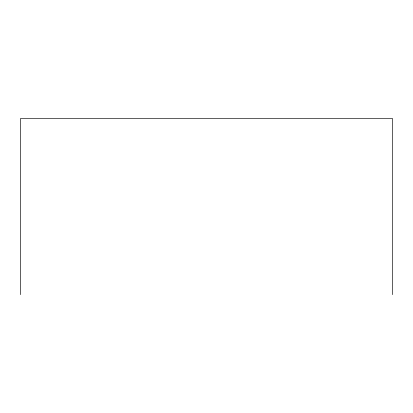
<?xml version="1.0" encoding="UTF-8"?>
<svg xmlns="http://www.w3.org/2000/svg" width="413" height="413" viewBox="0 0 413 413"><rect width="100%" height="100%" fill="white"/><g stroke="black" fill="none" stroke-linecap="round" stroke-linejoin="round"><path stroke-width="0.62" d="M392.35 294.629L392.35 118.371L20.65 118.371L20.65 294.629"/></g></svg>
